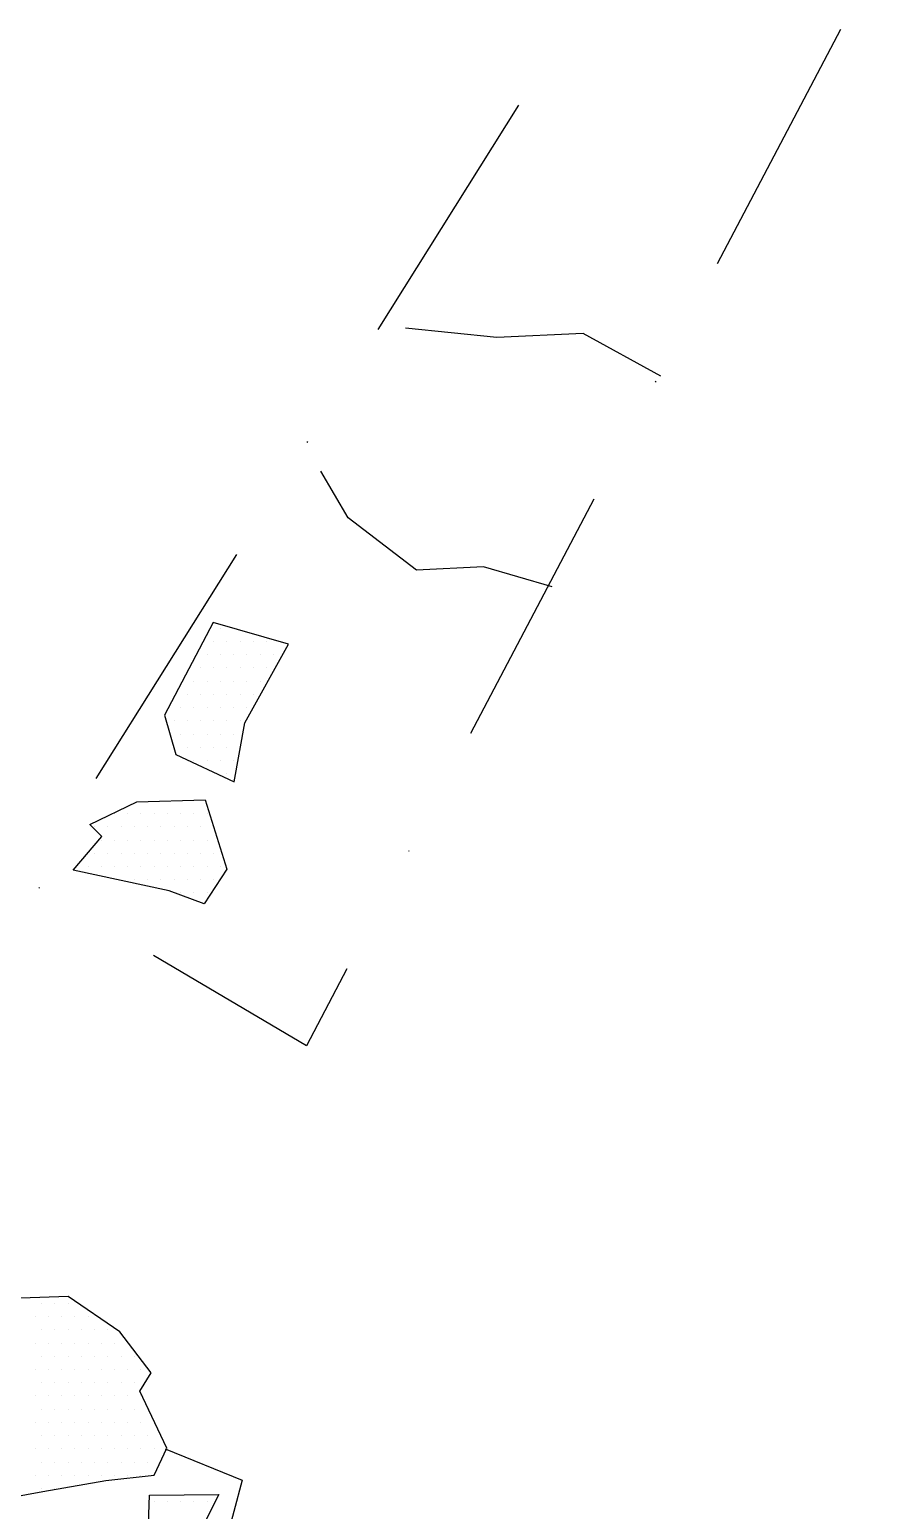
# Model space of a CAD drawing. Header units: metres. Extents: x -383 to -105, y -1812 to -1461.
# Drawn here: x -315.5 to -236.2, y -1600.8 to -1461 of the extents above; entities that cross this region are included whole.
import ezdxf

# ---------------------------------------------------------------- set-up
doc = ezdxf.new("R2010")
doc.units = ezdxf.units.M
doc.header["$LTSCALE"] = 25
doc.header["$MEASUREMENT"] = 0
doc.linetypes.add('STRICHPUNKTX2', pattern=[2, 1, -0.5, 0, -0.5])
doc.layers.get('0').update_dxf_attribs({"linetype": 'CONTINUOUS'})
for name, color, linetype in [('BEFUND', 1, 'CONTINUOUS'), ('GRABUNGSGRENZE', 3, 'STRICHPUNKTX2'), ('STEINE', 4, 'CONTINUOUS'), ('STEINESCHRAFF', 4, 'CONTINUOUS')]:
    doc.layers.add(name, color=color, linetype=linetype)

# ---------------------------------------------------------------- blocks, each defined once
blk = doc.blocks.new('*X2')
at = {"color": 0}
for p, q in [((-314.375, -1581.25), (-314.375, -1581.25)), ((-313.125, -1581.25), (-313.125, -1581.25)), ((-311.875, -1581.25), (-311.875, -1581.25)), ((-315, -1582.5), (-315, -1582.5)), ((-313.75, -1582.5), (-313.75, -1582.5)), ((-312.5, -1582.5), (-312.5, -1582.5)), ((-311.25, -1582.5), (-311.25, -1582.5)), ((-310, -1582.5), (-310, -1582.5)), ((-314.375, -1583.75), (-314.375, -1583.75)), ((-313.125, -1583.75), (-313.125, -1583.75)), ((-311.875, -1583.75), (-311.875, -1583.75)), ((-310.625, -1583.75), (-310.625, -1583.75)), ((-309.375, -1583.75), (-309.375, -1583.75)), ((-308.125, -1583.75), (-308.125, -1583.75)), ((-315, -1585), (-315, -1585)), ((-313.75, -1585), (-313.75, -1585)), ((-312.5, -1585), (-312.5, -1585)), ((-311.25, -1585), (-311.25, -1585)), ((-310, -1585), (-310, -1585)), ((-308.75, -1585), (-308.75, -1585)), ((-307.5, -1585), (-307.5, -1585)), ((-306.25, -1585), (-306.25, -1585)), ((-314.375, -1586.25), (-314.375, -1586.25)), ((-313.125, -1586.25), (-313.125, -1586.25)), ((-311.875, -1586.25), (-311.875, -1586.25)), ((-310.625, -1586.25), (-310.625, -1586.25)), ((-309.375, -1586.25), (-309.375, -1586.25)), ((-308.125, -1586.25), (-308.125, -1586.25)), ((-306.875, -1586.25), (-306.875, -1586.25)), ((-305.625, -1586.25), (-305.625, -1586.25)), ((-315, -1587.5), (-315, -1587.5)), ((-313.75, -1587.5), (-313.75, -1587.5)), ((-312.5, -1587.5), (-312.5, -1587.5)), ((-311.25, -1587.5), (-311.25, -1587.5)), ((-310, -1587.5), (-310, -1587.5)), ((-308.75, -1587.5), (-308.75, -1587.5)), ((-307.5, -1587.5), (-307.5, -1587.5)), ((-306.25, -1587.5), (-306.25, -1587.5)), ((-305, -1587.5), (-305, -1587.5)), ((-314.375, -1588.75), (-314.375, -1588.75)), ((-313.125, -1588.75), (-313.125, -1588.75)), ((-311.875, -1588.75), (-311.875, -1588.75)), ((-310.625, -1588.75), (-310.625, -1588.75)), ((-309.375, -1588.75), (-309.375, -1588.75)), ((-308.125, -1588.75), (-308.125, -1588.75)), ((-306.875, -1588.75), (-306.875, -1588.75)), ((-305.625, -1588.75), (-305.625, -1588.75)), ((-315, -1590), (-315, -1590)), ((-314.375, -1591.25), (-314.375, -1591.25)), ((-313.75, -1590), (-313.75, -1590)), ((-313.125, -1591.25), (-313.125, -1591.25)), ((-312.5, -1590), (-312.5, -1590)), ((-311.875, -1591.25), (-311.875, -1591.25)), ((-311.25, -1590), (-311.25, -1590)), ((-310.625, -1591.25), (-310.625, -1591.25)), ((-310, -1590), (-310, -1590)), ((-309.375, -1591.25), (-309.375, -1591.25)), ((-308.75, -1590), (-308.75, -1590)), ((-308.125, -1591.25), (-308.125, -1591.25)), ((-307.5, -1590), (-307.5, -1590)), ((-306.875, -1591.25), (-306.875, -1591.25)), ((-306.25, -1590), (-306.25, -1590)), ((-305.625, -1591.25), (-305.625, -1591.25)), ((-305, -1590), (-305, -1590)), ((-304.375, -1591.25), (-304.375, -1591.25)), ((-315, -1592.5), (-315, -1592.5)), ((-313.75, -1592.5), (-313.75, -1592.5)), ((-312.5, -1592.5), (-312.5, -1592.5)), ((-311.25, -1592.5), (-311.25, -1592.5)), ((-310, -1592.5), (-310, -1592.5)), ((-308.75, -1592.5), (-308.75, -1592.5)), ((-307.5, -1592.5), (-307.5, -1592.5)), ((-306.25, -1592.5), (-306.25, -1592.5)), ((-305, -1592.5), (-305, -1592.5)), ((-303.75, -1592.5), (-303.75, -1592.5)), ((-314.375, -1593.75), (-314.375, -1593.75)), ((-313.125, -1593.75), (-313.125, -1593.75)), ((-311.875, -1593.75), (-311.875, -1593.75)), ((-310.625, -1593.75), (-310.625, -1593.75)), ((-309.375, -1593.75), (-309.375, -1593.75)), ((-308.125, -1593.75), (-308.125, -1593.75)), ((-306.875, -1593.75), (-306.875, -1593.75)), ((-305.625, -1593.75), (-305.625, -1593.75)), ((-304.375, -1593.75), (-304.375, -1593.75)), ((-315, -1595), (-315, -1595)), ((-313.75, -1595), (-313.75, -1595)), ((-312.5, -1595), (-312.5, -1595)), ((-311.25, -1595), (-311.25, -1595)), ((-310, -1595), (-310, -1595)), ((-308.75, -1595), (-308.75, -1595)), ((-307.5, -1595), (-307.5, -1595)), ((-306.25, -1595), (-306.25, -1595)), ((-305, -1595), (-305, -1595)), ((-303.75, -1595), (-303.75, -1595)), ((-314.375, -1596.25), (-314.375, -1596.25)), ((-313.125, -1596.25), (-313.125, -1596.25)), ((-311.875, -1596.25), (-311.875, -1596.25)), ((-310.625, -1596.25), (-310.625, -1596.25)), ((-309.375, -1596.25), (-309.375, -1596.25)), ((-308.125, -1596.25), (-308.125, -1596.25)), ((-306.875, -1596.25), (-306.875, -1596.25)), ((-305.625, -1596.25), (-305.625, -1596.25)), ((-304.375, -1596.25), (-304.375, -1596.25)), ((-315, -1597.5), (-315, -1597.5)), ((-313.75, -1597.5), (-313.75, -1597.5)), ((-312.5, -1597.5), (-312.5, -1597.5)), ((-311.25, -1597.5), (-311.25, -1597.5)), ((-310, -1597.5), (-310, -1597.5)), ((-308.75, -1597.5), (-308.75, -1597.5)), ((-307.5, -1597.5), (-307.5, -1597.5)), ((-306.25, -1597.5), (-306.25, -1597.5)), ((-305, -1597.5), (-305, -1597.5)), ((-314.375, -1598.75), (-314.375, -1598.75)), ((-313.125, -1598.75), (-313.125, -1598.75)), ((-303.75, -1600), (-303.75, -1600)), ((-302.5, -1600), (-302.5, -1600)), ((-301.25, -1600), (-301.25, -1600)), ((-300, -1600), (-300, -1600)), ((-298.75, -1600), (-298.75, -1600))]:
    blk.add_line(p, q, dxfattribs=at)
blk = doc.blocks.new('*X3')
at = {"color": 0}
for p, q in [((-297.5, -1517.5), (-297.5, -1517.5)), ((-298.75, -1520), (-298.75, -1520)), ((-298.125, -1518.75), (-298.125, -1518.75)), ((-297.5, -1520), (-297.5, -1520)), ((-296.875, -1518.75), (-296.875, -1518.75)), ((-296.25, -1520), (-296.25, -1520)), ((-295.625, -1518.75), (-295.625, -1518.75)), ((-295, -1520), (-295, -1520)), ((-294.375, -1518.75), (-294.375, -1518.75)), ((-293.75, -1520), (-293.75, -1520)), ((-293.125, -1518.75), (-293.125, -1518.75)), ((-292.5, -1520), (-292.5, -1520)), ((-299.375, -1521.25), (-299.375, -1521.25)), ((-298.125, -1521.25), (-298.125, -1521.25)), ((-296.875, -1521.25), (-296.875, -1521.25)), ((-295.625, -1521.25), (-295.625, -1521.25)), ((-294.375, -1521.25), (-294.375, -1521.25)), ((-293.125, -1521.25), (-293.125, -1521.25)), ((-300, -1522.5), (-300, -1522.5)), ((-298.75, -1522.5), (-298.75, -1522.5)), ((-297.5, -1522.5), (-297.5, -1522.5)), ((-296.25, -1522.5), (-296.25, -1522.5)), ((-295, -1522.5), (-295, -1522.5)), ((-293.75, -1522.5), (-293.75, -1522.5)), ((-300.625, -1523.75), (-300.625, -1523.75)), ((-299.375, -1523.75), (-299.375, -1523.75)), ((-298.125, -1523.75), (-298.125, -1523.75)), ((-296.875, -1523.75), (-296.875, -1523.75)), ((-295.625, -1523.75), (-295.625, -1523.75)), ((-294.375, -1523.75), (-294.375, -1523.75)), ((-301.25, -1525), (-301.25, -1525)), ((-300, -1525), (-300, -1525)), ((-298.75, -1525), (-298.75, -1525)), ((-297.5, -1525), (-297.5, -1525)), ((-296.25, -1525), (-296.25, -1525)), ((-295, -1525), (-295, -1525)), ((-301.875, -1526.25), (-301.875, -1526.25)), ((-300.625, -1526.25), (-300.625, -1526.25)), ((-299.375, -1526.25), (-299.375, -1526.25)), ((-298.125, -1526.25), (-298.125, -1526.25)), ((-296.875, -1526.25), (-296.875, -1526.25)), ((-295.625, -1526.25), (-295.625, -1526.25)), ((-301.25, -1527.5), (-301.25, -1527.5)), ((-300, -1527.5), (-300, -1527.5)), ((-298.75, -1527.5), (-298.75, -1527.5)), ((-297.5, -1527.5), (-297.5, -1527.5)), ((-296.25, -1527.5), (-296.25, -1527.5)), ((-301.875, -1528.75), (-301.875, -1528.75)), ((-300.625, -1528.75), (-300.625, -1528.75)), ((-299.375, -1528.75), (-299.375, -1528.75)), ((-298.125, -1528.75), (-298.125, -1528.75)), ((-296.875, -1528.75), (-296.875, -1528.75)), ((-295.625, -1528.75), (-295.625, -1528.75)), ((-300, -1530), (-300, -1530)), ((-298.75, -1530), (-298.75, -1530)), ((-297.5, -1530), (-297.5, -1530)), ((-296.875, -1531.25), (-296.875, -1531.25)), ((-296.25, -1530), (-296.25, -1530)), ((-300.625, -1533.75), (-300.625, -1533.75)), ((-299.375, -1533.75), (-299.375, -1533.75)), ((-307.5, -1535), (-307.5, -1535)), ((-306.25, -1535), (-306.25, -1535)), ((-305, -1535), (-305, -1535)), ((-303.75, -1535), (-303.75, -1535)), ((-302.5, -1535), (-302.5, -1535)), ((-301.25, -1535), (-301.25, -1535)), ((-300, -1535), (-300, -1535)), ((-298.75, -1535), (-298.75, -1535)), ((-309.375, -1536.25), (-309.375, -1536.25)), ((-308.125, -1536.25), (-308.125, -1536.25)), ((-306.875, -1536.25), (-306.875, -1536.25)), ((-305.625, -1536.25), (-305.625, -1536.25)), ((-304.375, -1536.25), (-304.375, -1536.25)), ((-303.125, -1536.25), (-303.125, -1536.25)), ((-301.875, -1536.25), (-301.875, -1536.25)), ((-300.625, -1536.25), (-300.625, -1536.25)), ((-299.375, -1536.25), (-299.375, -1536.25)), ((-308.75, -1537.5), (-308.75, -1537.5)), ((-307.5, -1537.5), (-307.5, -1537.5)), ((-306.25, -1537.5), (-306.25, -1537.5)), ((-305, -1537.5), (-305, -1537.5)), ((-303.75, -1537.5), (-303.75, -1537.5)), ((-302.5, -1537.5), (-302.5, -1537.5)), ((-301.25, -1537.5), (-301.25, -1537.5)), ((-300, -1537.5), (-300, -1537.5)), ((-298.75, -1537.5), (-298.75, -1537.5)), ((-309.375, -1538.75), (-309.375, -1538.75)), ((-308.125, -1538.75), (-308.125, -1538.75)), ((-306.875, -1538.75), (-306.875, -1538.75)), ((-305.625, -1538.75), (-305.625, -1538.75)), ((-304.375, -1538.75), (-304.375, -1538.75)), ((-303.125, -1538.75), (-303.125, -1538.75)), ((-301.875, -1538.75), (-301.875, -1538.75)), ((-300.625, -1538.75), (-300.625, -1538.75)), ((-299.375, -1538.75), (-299.375, -1538.75)), ((-298.125, -1538.75), (-298.125, -1538.75)), ((-310, -1540), (-310, -1540)), ((-308.75, -1540), (-308.75, -1540)), ((-307.5, -1540), (-307.5, -1540)), ((-306.25, -1540), (-306.25, -1540)), ((-305, -1540), (-305, -1540)), ((-303.75, -1540), (-303.75, -1540)), ((-302.5, -1540), (-302.5, -1540)), ((-301.25, -1540), (-301.25, -1540)), ((-300, -1540), (-300, -1540)), ((-298.75, -1540), (-298.75, -1540)), ((-297.5, -1540), (-297.5, -1540)), ((-306.875, -1541.25), (-306.875, -1541.25)), ((-305.625, -1541.25), (-305.625, -1541.25)), ((-304.375, -1541.25), (-304.375, -1541.25)), ((-303.125, -1541.25), (-303.125, -1541.25)), ((-301.875, -1541.25), (-301.875, -1541.25)), ((-300.625, -1541.25), (-300.625, -1541.25)), ((-299.375, -1541.25), (-299.375, -1541.25)), ((-298.125, -1541.25), (-298.125, -1541.25)), ((-301.25, -1542.5), (-301.25, -1542.5)), ((-300, -1542.5), (-300, -1542.5)), ((-298.75, -1542.5), (-298.75, -1542.5))]:
    blk.add_line(p, q, dxfattribs=at)

msp = doc.modelspace()

# ---------------------------------------------------------------- linework, layer by layer
at = {"layer": 'BEFUND'}
for points in [[(-255.88, -1493.68), (-263.21, -1489.67), (-271.39, -1490.03), (-279.99, -1489.17)], [(-266.14, -1513.58), (-272.65, -1511.7), (-278.96, -1512.01), (-285.42, -1507.08), (-288.02, -1502.66)]]:
    msp.add_lwpolyline(points, dxfattribs=at)
at = {"layer": 'GRABUNGSGRENZE', "flags": 128}
for points in [[(-238.91, -1460.97), (-289.36, -1556.93), (-315.42, -1541.54), (-265, -1461.29)], [(-302.72, -1594.99), (-295.44, -1597.94), (-297.68, -1606.43), (-266.89, -1625.29), (-237.38, -1641.85), (-192.49, -1586.48), (-131.35, -1488.42)]]:
    msp.add_lwpolyline(points, dxfattribs=at)
at = {"layer": 'STEINE'}
for points in [[(-302.76, -1525.71), (-301.69, -1529.42), (-296.19, -1532.01), (-295.18, -1526.42), (-291.06, -1518.99), (-298.19, -1516.96), (-302.76, -1525.71)], [(-311.4, -1540.36), (-308.7, -1537.16), (-309.82, -1536.04), (-305.4, -1533.9), (-298.94, -1533.69), (-296.9, -1540.25), (-299.04, -1543.51), (-302.34, -1542.29), (-311.4, -1540.36)], [(-332.18, -1589.46), (-335.68, -1598.98), (-332.98, -1600.2), (-329.07, -1600.35), (-323.22, -1600.09), (-318.94, -1599.88), (-314.26, -1599.02), (-308.31, -1598), (-303.74, -1597.48), (-302.57, -1594.94), (-305.11, -1589.55), (-304.05, -1587.82), (-307, -1583.96), (-311.88, -1580.6), (-320.84, -1580.91), (-324.09, -1581.88), (-329.33, -1587.63), (-331.82, -1587.94), (-332.18, -1589.46)], [(-303.83, -1610.2), (-304.49, -1607.51), (-304.19, -1599.37), (-297.63, -1599.31), (-300.37, -1604.76), (-300.83, -1606.84), (-299.91, -1608.52), (-303.83, -1610.2)]]:
    msp.add_lwpolyline(points, dxfattribs=at)

# ---------------------------------------------------------------- block references
at = {"layer": 'STEINESCHRAFF'}
for name in ['*X3', '*X2']:
    msp.add_blockref(name, (0, 0), dxfattribs=at)

doc.saveas('drawing.dxf')
